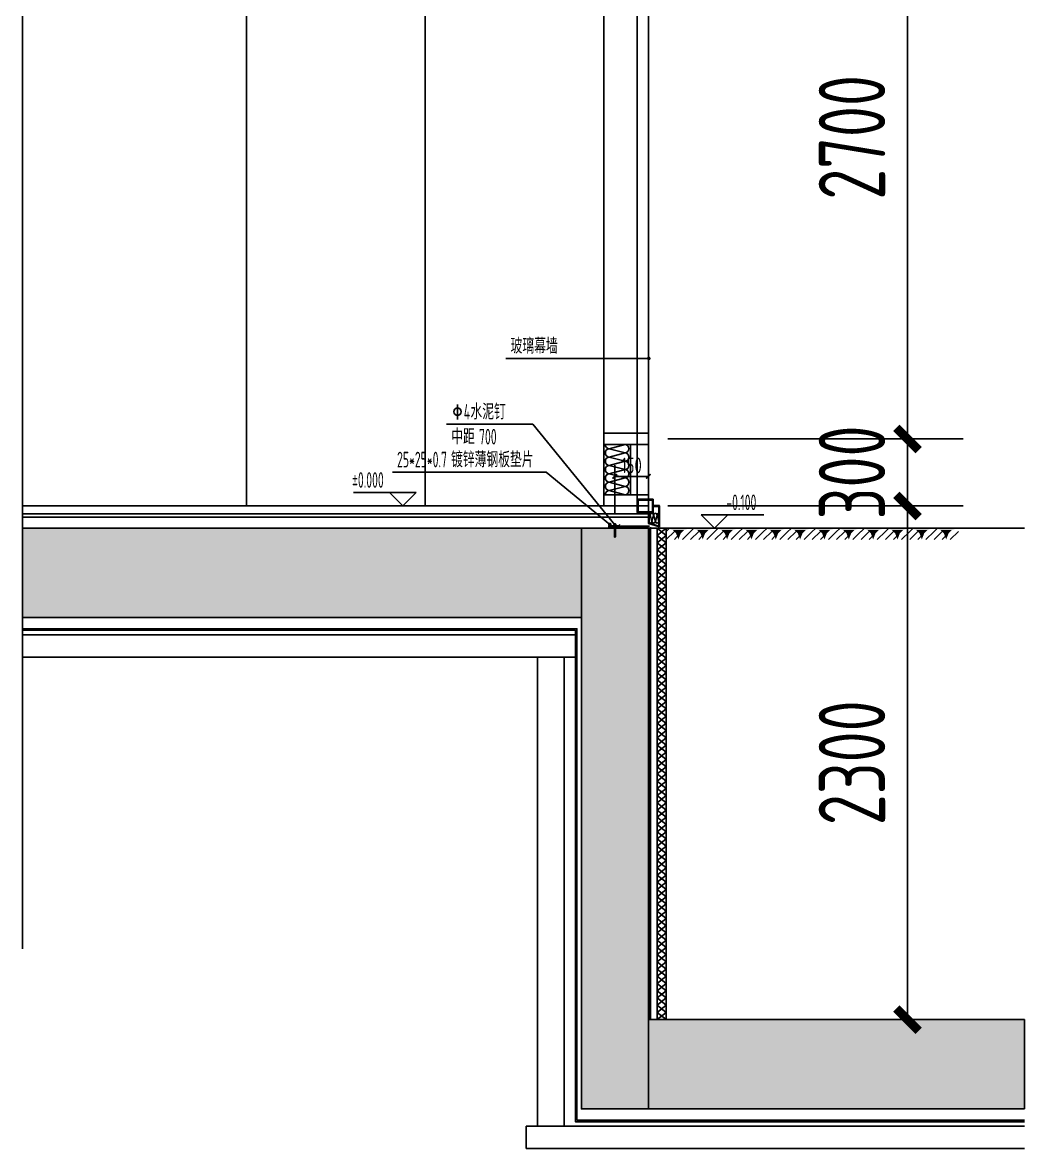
# Model space of a CAD drawing. Extents: x 72637 to 526294, y -245768 to 30884.
# Drawn here: x 88028 to 92516, y -107935 to -102894 of the extents above; entities that cross this region are included whole.
import ezdxf

# ---------------------------------------------------------------- set-up
doc = ezdxf.new("R2010")
doc.units = 0
doc.header["$LTSCALE"] = 10
doc.header["$MEASUREMENT"] = 0
doc.linetypes.add('$0$DASH', pattern=[0.35, 0.25, -0.1])
for name, color, linetype in [('$0$01-标注_尺寸', 124, 'Continuous'), ('$0$01-标注_标高', 200, 'Continuous'), ('$0$01-标注_符号', 200, 'Continuous'), ('$0$02-TEXT_标注', 130, 'Continuous'), ('$0$A-D-金属剖线', 200, 'Continuous'), ('$0$A-STR-面层', 191, 'Continuous'), ('$0$A-SUR_保温', 222, 'Continuous'), ('$0$A-SUR_看线', 231, 'Continuous'), ('$0$A-SUR_面层', 191, 'Continuous'), ('$0$构造物', 145, 'Continuous'), ('$0$钢龙骨', 173, 'Continuous'), ('01-标注_尺寸', 124, 'Continuous'), ('05-填充_天正', 26, 'Continuous'), ('A-C_玻璃幕墙', 140, 'Continuous'), ('A-C_窗', 140, 'Continuous'), ('A-D_龙骨', 152, 'Continuous'), ('A-SUR_保温', 222, 'Continuous'), ('A-SUR_面层', 191, 'Continuous'), ('A-TECH_结构', 21, 'Continuous'), ('A_STR-砼墙', 51, 'Continuous'), ('A_STR-砼柱', 51, 'Continuous'), ('PUB_HATCH', 8, 'Continuous')]:
    doc.layers.add(name, color=color, linetype=linetype)
doc.styles.add('$0$_TCH_DIM', font='ROS1', dxfattribs={"width": 0.8, "bigfont": 'JD'})
doc.styles.add('$0$_TCH_DIM_T3', font='ROS1', dxfattribs={"width": 0.8, "bigfont": 'JD'})
doc.styles.add('_TCH_DIM_T3', font='ROS1', dxfattribs={"width": 0.8, "bigfont": 'JD'})
doc.dimstyles.new('$0$_TCH_ARCH&&20', dxfattribs={"dimtxt": 70, "dimasz": 20, "dimexe": 50, "dimexo": 60, "dimgap": 14, "dimtad": 1, "dimdec": 0, "dimzin": 0, "dimdsep": 46, "dimtxsty": '$0$_TCH_DIM_T3', "dimblk": '$0$_ArchTick', "dimcen": 0.09, "dimclrt": 4, "dimazin": 2, "dimtfac": 1, "dimtdec": 0, "dimtix": 1, "dimtmove": 2, "dimatfit": 3, "dimldrblk": '$0$A-ARROW', "dimfxl": 0, "dimtolj": 1, "dimtzin": 0, "dimarcsym": 0})
doc.dimstyles.new('_TCH_ARCH&&100', dxfattribs={"dimtxt": 297.5, "dimasz": 100, "dimexe": 250, "dimexo": 300, "dimgap": 100, "dimtad": 1, "dimdec": 0, "dimzin": 0, "dimdsep": 46, "dimtxsty": '_TCH_DIM_T3', "dimblk": 'ARCHTICK', "dimcen": 0.09, "dimclrt": 7, "dimazin": 2, "dimtfac": 1, "dimtdec": 0, "dimtix": 1, "dimtmove": 2, "dimatfit": 3, "dimfxl": 0, "dimtolj": 1, "dimtzin": 0, "dimarcsym": 0})

# ---------------------------------------------------------------- blocks, each defined once
blk = doc.blocks.new('kyuhtr')
for points in [[(50, -25), (0, -25), (0, 25), (50, 25)], [(50, -25), (200, -25), (200, 25), (50, 25)]]:
    blk.add_lwpolyline(points, close=True)
blk = doc.blocks.new('$LinePat$岩棉板')
at = {"color": 0}
for p, q in [((0, -17), (12, -67)), ((12, -67), (24, -17))]:
    blk.add_line(p, q, dxfattribs=at)
for centre, start, end in [((12, -17), 0, 180), ((0, -67), 270, 0), ((24, -67), 180, 270)]:
    blk.add_arc(centre, 12, start, end, dxfattribs=at)
at = {"layer": 'Defpoints'}
blk.add_point((0, 0.1), dxfattribs=at)
at = {"layer": 'Defpoints', "color": 0}
blk.add_point((24, -84), dxfattribs=at)
blk = doc.blocks.new('*U2206')
blk.add_lwpolyline([(0, 120), (225, 120), (225, 0), (0, 0)], close=True)
at = {"color": 8, "xscale": -1.562499999527982, "yscale": 1.426054814958172, "zscale": 1.426054814958172}
for p in [(37.5, 120), (75, 120), (112.5, 120), (150, 120), (187.5, 120), (225, 120)]:
    blk.add_blockref('$LinePat$岩棉板', p, dxfattribs=at)
blk = doc.blocks.new('$0$A$C6F3756AC')
at = {"layer": '$0$钢龙骨', "const_width": 10}
blk.add_lwpolyline([(28, 0), (0, 0)], dxfattribs=at)
at = {"layer": '$0$钢龙骨'}
for points in [[(28, 30), (28, -30), (100, -30), (100, 30)], [(32, 26), (32, -26), (96, -26), (96, 26)]]:
    blk.add_lwpolyline(points, close=True, dxfattribs=at)
blk = doc.blocks.new('$0$A$C1C2A6847')
for p, q in [((52, 23.1), (55, 28.3)), ((52, 19.1), (55, 14)), ((55, 28.3), (55, 14))]:
    blk.add_line(p, q)
for points in [[(0, 21.1), (2, 23.1), (52, 23.1), (52, 19.1), (2, 19.1), (0, 21.1)], [(56, 42.1), (51, 37.1), (51, 5.1), (56, 0.1)], [(56.7, 41.4), (52, 36.7), (52, 26.6)], [(52, 25.6), (52, 16.6)], [(52, 15.6), (52, 5.6), (56.7, 0.9)]]:
    blk.add_lwpolyline(points)
for centre, start, end in [((52, 26.1), 270, 90), ((52, 16.1), 270, 90), ((56.4, 41.8), 315, 135), ((56.4, 0.5), 225, 45)]:
    blk.add_arc(centre, 0.5, start, end)
blk = doc.blocks.new('_ArchTick')
at = {"color": 0, "linetype": 'ByBlock', "const_width": 0.4}
blk.add_lwpolyline([(-0.5, -0.5), (0.5, 0.5)], dxfattribs=at)
blk = doc.blocks.new('*D2574')
at = {"layer": '01-标注_尺寸', "color": 0, "lineweight": -2, "transparency": 16777216}
for p, q in [((90918.8, -102058), (92241.9, -102058)), ((91991.9, -104758), (91991.9, -102058)), ((90918.8, -104758), (92241.9, -104758))]:
    blk.add_line(p, q, dxfattribs=at)
at = {"layer": 'Defpoints', "color": 0, "transparency": 16777216}
for p in [(90618.8, -102058), (91991.9, -102058), (90618.8, -104758)]:
    blk.add_point(p, dxfattribs=at)
at = {"layer": '01-标注_尺寸', "color": 0, "lineweight": -2, "transparency": 16777216, "xscale": 100, "yscale": 100, "zscale": 100}
for p, rotation in [((91991.9, -102058), 90), ((91991.9, -104758), 270)]:
    blk.add_blockref('_ArchTick', p, dxfattribs=dict(at, rotation=rotation))
at = {"layer": '01-标注_尺寸', "color": 7, "transparency": 16777216, "insert": (91743.2, -103408), "char_height": 297.5, "attachment_point": 5, "rotation": 90, "style": '_TCH_DIM_T3'}
blk.add_mtext('\\A1;2700', dxfattribs=at)
blk = doc.blocks.new('*D2575')
at = {"layer": '01-标注_尺寸', "color": 0, "lineweight": -2, "transparency": 16777216}
for p, q in [((91991.9, -104758), (91991.9, -104658)), ((90918.8, -104758), (92241.9, -104758)), ((91991.9, -105058), (91991.9, -104758)), ((90918.8, -105058), (92241.9, -105058)), ((91991.9, -105058), (91991.9, -105158))]:
    blk.add_line(p, q, dxfattribs=at)
at = {"layer": 'Defpoints', "color": 0, "transparency": 16777216}
for p in [(90618.8, -104758), (91991.9, -104758), (90618.8, -105058)]:
    blk.add_point(p, dxfattribs=at)
at = {"layer": '01-标注_尺寸', "color": 0, "lineweight": -2, "transparency": 16777216, "xscale": 100, "yscale": 100, "zscale": 100}
for p, rotation in [((91991.9, -104758), 270), ((91991.9, -105058), 90)]:
    blk.add_blockref('_ArchTick', p, dxfattribs=dict(at, rotation=rotation))
at = {"layer": '01-标注_尺寸', "color": 7, "transparency": 16777216, "insert": (91743.2, -104908), "char_height": 297.5, "attachment_point": 5, "rotation": 90, "style": '_TCH_DIM_T3'}
blk.add_mtext('\\A1;300', dxfattribs=at)
blk = doc.blocks.new('*D2576')
at = {"layer": '01-标注_尺寸', "color": 0, "lineweight": -2, "transparency": 16777216}
for p, q in [((90918.8, -105058), (92241.9, -105058)), ((91991.9, -107358), (91991.9, -105058)), ((90918.8, -107358), (92241.9, -107358))]:
    blk.add_line(p, q, dxfattribs=at)
at = {"layer": 'Defpoints', "color": 0, "transparency": 16777216}
for p in [(90618.8, -105058), (91991.9, -105058), (90618.8, -107358)]:
    blk.add_point(p, dxfattribs=at)
at = {"layer": '01-标注_尺寸', "color": 0, "lineweight": -2, "transparency": 16777216, "xscale": 100, "yscale": 100, "zscale": 100}
for p, rotation in [((91991.9, -105058), 90), ((91991.9, -107358), 270)]:
    blk.add_blockref('_ArchTick', p, dxfattribs=dict(at, rotation=rotation))
at = {"layer": '01-标注_尺寸', "color": 7, "transparency": 16777216, "insert": (91743.2, -106208), "char_height": 297.5, "attachment_point": 5, "rotation": 90, "style": '_TCH_DIM_T3'}
blk.add_mtext('\\A1;2300', dxfattribs=at)
blk = doc.blocks.new('_FZH')
blk.add_lwpolyline([(-0.5, -0.5), (0.5, -0.5), (0.5, 0.5), (-0.5, 0.5)], close=True)
at = {"layer": 'PUB_HATCH'}
blk.add_solid([(-0.5, -0.5), (0.5, -0.5), (-0.5, 0.5), (0.5, 0.5)], dxfattribs=at)
blk = doc.blocks.new('$0$$LinePat$自然土壤')
at = {"color": 0}
for p, q in [((0, -90), (71, -19)), ((0, -300), (211, -89)), ((210, -300), (286, -224)), ((420, -300), (630, -90))]:
    blk.add_line(p, q, dxfattribs=at)
for points in [[(0, 0), (630, 0), (168, -45), (462, -45)], [(168, -45), (462, -45), (252, -132), (378, -132)], [(252, -132), (378, -132), (315, -300)]]:
    blk.add_solid(points, dxfattribs=at)
blk = doc.blocks.new('$0$$LinePat$保温板1')
at = {"color": 0}
for p, q in [((0, 0), (16, -20)), ((0, -20), (16, 0))]:
    blk.add_line(p, q, dxfattribs=at)
blk = doc.blocks.new('$0$$LinePat$防水层2')
at = {"color": 0}
blk.add_line((0, 0), (600, 0), dxfattribs=at)
blk.add_solid([(150, 0), (450, 0), (150, -100), (450, -100)], dxfattribs=at)
blk = doc.blocks.new('$0$$LinePat$岩棉板')
at = {"color": 0}
for p, q in [((0, -17), (12, -67)), ((12, -67), (24, -17))]:
    blk.add_line(p, q, dxfattribs=at)
for centre, start, end in [((12, -17), 0, 180), ((0, -67), 270, 0), ((24, -67), 180, 270)]:
    blk.add_arc(centre, 12, start, end, dxfattribs=at)
at = {"layer": 'Defpoints'}
blk.add_point((0, 0.1), dxfattribs=at)
at = {"layer": 'Defpoints', "color": 0}
blk.add_point((24, -84), dxfattribs=at)
blk = doc.blocks.new('$0$_ArchTick')
at = {"color": 0, "linetype": 'ByBlock', "const_width": 0.4}
blk.add_lwpolyline([(-0.5, -0.5), (0.5, 0.5)], dxfattribs=at)
blk = doc.blocks.new('*D2582')
at = {"layer": '$0$01-标注_尺寸', "color": 0, "lineweight": -2, "transparency": 16777216}
for p, q in [((90680.9, -105088.8), (90680.9, -104875.6)), ((90831.4, -105088.8), (90831.4, -104875.6)), ((90680.9, -104925.6), (90831.4, -104925.6))]:
    blk.add_line(p, q, dxfattribs=at)
at = {"layer": 'Defpoints', "color": 0, "transparency": 16777216}
for p in [(90831.4, -104925.6), (90680.9, -105148.8), (90831.4, -105148.8)]:
    blk.add_point(p, dxfattribs=at)
at = {"layer": '$0$01-标注_尺寸', "color": 0, "lineweight": -2, "transparency": 16777216, "xscale": 20, "yscale": 20, "zscale": 20, "rotation": 180}
blk.add_blockref('$0$_ArchTick', (90680.9, -104925.6), dxfattribs=at)
at = {"layer": '$0$01-标注_尺寸', "color": 0, "lineweight": -2, "transparency": 16777216, "xscale": 20, "yscale": 20, "zscale": 20}
blk.add_blockref('$0$_ArchTick', (90831.4, -104925.6), dxfattribs=at)
at = {"layer": '$0$01-标注_尺寸', "color": 4, "transparency": 16777216, "insert": (90756.2, -104876.6), "char_height": 70, "attachment_point": 5, "style": '$0$_TCH_DIM_T3'}
blk.add_mtext('\\A1;150', dxfattribs=at)
blk = doc.blocks.new('*X2272')
at = {"color": 0}
for p, q in [((-1012.31, 1692.73), (-1012.29, 1692.73)), ((-1012.31, 1692.73), (-1012.29, 1692.73)), ((-1012.31, 1692.73), (-1012.29, 1692.73)), ((-1012.31, 1692.73), (-1012.29, 1692.73)), ((-1012.31, 1692.72), (-1012.31, 1692.73)), ((-1012.31, 1692.72), (-1012.31, 1692.73)), ((-1012.31, 1692.72), (-1012.31, 1692.73)), ((-1012.31, 1692.72), (-1012.31, 1692.73)), ((-1012.31, 1692.72), (-1012.28, 1692.72)), ((-1012.31, 1692.72), (-1012.28, 1692.72)), ((-1012.31, 1692.72), (-1012.28, 1692.72)), ((-1012.31, 1692.72), (-1012.28, 1692.72)), ((-1012.31, 1692.72), (-1012.28, 1692.72)), ((-1012.31, 1692.72), (-1012.28, 1692.72)), ((-1012.31, 1692.72), (-1012.28, 1692.72)), ((-1012.31, 1692.72), (-1012.28, 1692.72)), ((-1012.31, 1692.72), (-1012.28, 1692.72)), ((-1012.31, 1692.72), (-1012.29, 1692.72)), ((-1012.31, 1692.72), (-1012.31, 1692.72)), ((-1012.31, 1692.72), (-1012.31, 1692.72)), ((-1012.31, 1692.72), (-1012.31, 1692.72)), ((-1012.31, 1692.62), (-1012.28, 1692.62)), ((-1012.31, 1692.62), (-1012.28, 1692.62)), ((-1012.31, 1692.62), (-1012.28, 1692.62)), ((-1012.31, 1692.62), (-1012.28, 1692.62)), ((-1012.31, 1692.62), (-1012.28, 1692.62)), ((-1012.31, 1692.62), (-1012.28, 1692.62)), ((-1012.31, 1692.62), (-1012.28, 1692.62)), ((-1012.31, 1692.62), (-1012.28, 1692.62)), ((-1012.31, 1692.62), (-1012.29, 1692.62)), ((-1012.31, 1692.61), (-1012.31, 1692.62)), ((-1012.31, 1692.61), (-1012.31, 1692.62)), ((-1012.31, 1692.61), (-1012.31, 1692.62)), ((-1012.31, 1692.61), (-1012.31, 1692.62)), ((-1012.31, 1692.62), (-1012.31, 1692.62)), ((-1012.31, 1692.62), (-1012.31, 1692.62)), ((-1012.31, 1692.62), (-1012.31, 1692.62)), ((-1012.31, 1692.61), (-1012.29, 1692.61)), ((-1012.31, 1692.61), (-1012.29, 1692.61)), ((-1012.31, 1692.61), (-1012.29, 1692.61)), ((-1012.31, 1692.61), (-1012.29, 1692.61)), ((-1012.31, 1692.61), (-1012.29, 1692.61)), ((-1012.3, 1692.74), (-1012.3, 1692.74)), ((-1012.3, 1692.71), (-1012.3, 1692.74)), ((-1012.3, 1692.71), (-1012.3, 1692.74)), ((-1012.3, 1692.71), (-1012.3, 1692.74)), ((-1012.3, 1692.73), (-1012.29, 1692.73)), ((-1012.3, 1692.73), (-1012.29, 1692.73)), ((-1012.3, 1692.73), (-1012.29, 1692.73)), ((-1012.3, 1692.73), (-1012.29, 1692.73)), ((-1012.3, 1692.73), (-1012.29, 1692.73)), ((-1012.3, 1692.73), (-1012.3, 1692.73)), ((-1012.3, 1692.71), (-1012.3, 1692.73)), ((-1012.3, 1692.71), (-1012.3, 1692.73)), ((-1012.3, 1692.71), (-1012.3, 1692.73)), ((-1012.3, 1692.71), (-1012.3, 1692.73)), ((-1012.3, 1692.71), (-1012.3, 1692.73)), ((-1012.3, 1692.71), (-1012.3, 1692.73)), ((-1012.3, 1692.72), (-1012.3, 1692.73)), ((-1012.3, 1692.71), (-1012.27, 1692.71)), ((-1012.3, 1692.71), (-1012.27, 1692.71)), ((-1012.3, 1692.71), (-1012.27, 1692.71)), ((-1012.3, 1692.71), (-1012.27, 1692.71)), ((-1012.3, 1692.71), (-1012.27, 1692.71)), ((-1012.3, 1692.71), (-1012.27, 1692.71)), ((-1012.3, 1692.71), (-1012.27, 1692.71)), ((-1012.3, 1692.71), (-1012.27, 1692.71)), ((-1012.3, 1692.71), (-1012.27, 1692.71)), ((-1012.3, 1692.71), (-1012.28, 1692.71)), ((-1012.3, 1692.63), (-1012.27, 1692.63)), ((-1012.3, 1692.63), (-1012.27, 1692.63)), ((-1012.3, 1692.63), (-1012.27, 1692.63)), ((-1012.3, 1692.63), (-1012.27, 1692.63)), ((-1012.3, 1692.63), (-1012.27, 1692.63)), ((-1012.3, 1692.63), (-1012.27, 1692.63)), ((-1012.3, 1692.63), (-1012.27, 1692.63)), ((-1012.3, 1692.63), (-1012.27, 1692.63)), ((-1012.3, 1692.63), (-1012.28, 1692.63)), ((-1012.3, 1692.61), (-1012.3, 1692.63)), ((-1012.3, 1692.6), (-1012.3, 1692.63)), ((-1012.3, 1692.6), (-1012.3, 1692.63)), ((-1012.3, 1692.6), (-1012.3, 1692.63)), ((-1012.3, 1692.61), (-1012.3, 1692.63)), ((-1012.3, 1692.61), (-1012.3, 1692.63)), ((-1012.3, 1692.61), (-1012.3, 1692.63)), ((-1012.3, 1692.61), (-1012.3, 1692.63)), ((-1012.3, 1692.61), (-1012.3, 1692.63)), ((-1012.3, 1692.62), (-1012.28, 1692.62)), ((-1012.3, 1692.61), (-1012.3, 1692.62)), ((-1012.3, 1692.61), (-1012.29, 1692.61)), ((-1012.3, 1692.61), (-1012.29, 1692.61)), ((-1012.3, 1692.61), (-1012.29, 1692.61)), ((-1012.3, 1692.61), (-1012.29, 1692.61)), ((-1012.3, 1692.61), (-1012.3, 1692.61)), ((-1012.3, 1692.6), (-1012.3, 1692.6)), ((-1012.3, 1692.6), (-1012.3, 1692.6)), ((-1012.29, 1692.7), (-1012.29, 1692.73)), ((-1012.29, 1692.7), (-1012.29, 1692.73)), ((-1012.29, 1692.7), (-1012.29, 1692.73)), ((-1012.29, 1692.7), (-1012.29, 1692.73)), ((-1012.29, 1692.7), (-1012.29, 1692.73)), ((-1012.29, 1692.7), (-1012.29, 1692.73)), ((-1012.29, 1692.7), (-1012.29, 1692.73)), ((-1012.29, 1692.7), (-1012.29, 1692.73)), ((-1012.29, 1692.71), (-1012.29, 1692.73)), ((-1012.29, 1692.7), (-1012.29, 1692.72)), ((-1012.29, 1692.7), (-1012.26, 1692.7)), ((-1012.29, 1692.7), (-1012.26, 1692.7)), ((-1012.29, 1692.7), (-1012.26, 1692.7)), ((-1012.29, 1692.7), (-1012.26, 1692.7)), ((-1012.29, 1692.7), (-1012.26, 1692.7)), ((-1012.29, 1692.7), (-1012.26, 1692.7)), ((-1012.29, 1692.7), (-1012.26, 1692.7)), ((-1012.29, 1692.7), (-1012.26, 1692.7)), ((-1012.29, 1692.7), (-1012.26, 1692.7)), ((-1012.29, 1692.7), (-1012.27, 1692.7)), ((-1012.29, 1692.64), (-1012.26, 1692.64)), ((-1012.29, 1692.64), (-1012.26, 1692.64)), ((-1012.29, 1692.64), (-1012.26, 1692.64)), ((-1012.29, 1692.64), (-1012.26, 1692.64)), ((-1012.29, 1692.64), (-1012.26, 1692.64)), ((-1012.29, 1692.64), (-1012.26, 1692.64)), ((-1012.29, 1692.64), (-1012.26, 1692.64)), ((-1012.29, 1692.64), (-1012.26, 1692.64)), ((-1012.29, 1692.64), (-1012.27, 1692.64)), ((-1012.29, 1692.62), (-1012.29, 1692.64)), ((-1012.29, 1692.61), (-1012.29, 1692.64)), ((-1012.29, 1692.61), (-1012.29, 1692.64)), ((-1012.29, 1692.61), (-1012.29, 1692.64)), ((-1012.29, 1692.61), (-1012.29, 1692.64)), ((-1012.29, 1692.61), (-1012.29, 1692.64)), ((-1012.29, 1692.61), (-1012.29, 1692.64)), ((-1012.29, 1692.61), (-1012.29, 1692.64)), ((-1012.29, 1692.61), (-1012.29, 1692.64)), ((-1012.29, 1692.63), (-1012.27, 1692.63)), ((-1012.29, 1692.61), (-1012.29, 1692.63)), ((-1012.28, 1692.69), (-1012.28, 1692.72)), ((-1012.28, 1692.69), (-1012.28, 1692.72)), ((-1012.28, 1692.69), (-1012.28, 1692.72)), ((-1012.28, 1692.69), (-1012.28, 1692.72)), ((-1012.28, 1692.69), (-1012.28, 1692.72)), ((-1012.28, 1692.69), (-1012.28, 1692.72)), ((-1012.28, 1692.69), (-1012.28, 1692.72)), ((-1012.28, 1692.69), (-1012.28, 1692.72)), ((-1012.28, 1692.7), (-1012.28, 1692.72)), ((-1012.28, 1692.69), (-1012.28, 1692.71)), ((-1012.28, 1692.69), (-1012.25, 1692.69)), ((-1012.28, 1692.69), (-1012.25, 1692.69)), ((-1012.28, 1692.69), (-1012.25, 1692.69)), ((-1012.28, 1692.69), (-1012.25, 1692.69)), ((-1012.28, 1692.69), (-1012.25, 1692.69)), ((-1012.28, 1692.69), (-1012.25, 1692.69)), ((-1012.28, 1692.69), (-1012.25, 1692.69)), ((-1012.28, 1692.69), (-1012.25, 1692.69)), ((-1012.28, 1692.69), (-1012.25, 1692.69)), ((-1012.28, 1692.69), (-1012.26, 1692.69)), ((-1012.28, 1692.65), (-1012.25, 1692.65)), ((-1012.28, 1692.65), (-1012.25, 1692.65)), ((-1012.28, 1692.65), (-1012.25, 1692.65)), ((-1012.28, 1692.65), (-1012.25, 1692.65)), ((-1012.28, 1692.65), (-1012.25, 1692.65)), ((-1012.28, 1692.65), (-1012.25, 1692.65)), ((-1012.28, 1692.65), (-1012.25, 1692.65)), ((-1012.28, 1692.65), (-1012.25, 1692.65)), ((-1012.28, 1692.65), (-1012.26, 1692.65)), ((-1012.28, 1692.63), (-1012.28, 1692.65)), ((-1012.28, 1692.62), (-1012.28, 1692.65)), ((-1012.28, 1692.62), (-1012.28, 1692.65)), ((-1012.28, 1692.62), (-1012.28, 1692.65)), ((-1012.28, 1692.62), (-1012.28, 1692.65)), ((-1012.28, 1692.62), (-1012.28, 1692.65)), ((-1012.28, 1692.62), (-1012.28, 1692.65)), ((-1012.28, 1692.62), (-1012.28, 1692.65)), ((-1012.28, 1692.62), (-1012.28, 1692.65)), ((-1012.28, 1692.64), (-1012.26, 1692.64)), ((-1012.28, 1692.62), (-1012.28, 1692.64)), ((-1012.27, 1692.68), (-1012.27, 1692.71)), ((-1012.27, 1692.68), (-1012.27, 1692.71)), ((-1012.27, 1692.68), (-1012.27, 1692.71)), ((-1012.27, 1692.68), (-1012.27, 1692.71)), ((-1012.27, 1692.69), (-1012.27, 1692.71)), ((-1012.27, 1692.68), (-1012.27, 1692.71)), ((-1012.27, 1692.68), (-1012.27, 1692.71)), ((-1012.27, 1692.68), (-1012.27, 1692.71)), ((-1012.27, 1692.68), (-1012.27, 1692.71)), ((-1012.27, 1692.68), (-1012.27, 1692.7)), ((-1012.27, 1692.68), (-1012.24, 1692.68)), ((-1012.27, 1692.68), (-1012.24, 1692.68)), ((-1012.27, 1692.68), (-1012.24, 1692.68)), ((-1012.27, 1692.68), (-1012.24, 1692.68)), ((-1012.27, 1692.68), (-1012.24, 1692.68)), ((-1012.27, 1692.68), (-1012.24, 1692.68)), ((-1012.27, 1692.68), (-1012.24, 1692.68)), ((-1012.27, 1692.68), (-1012.24, 1692.68)), ((-1012.27, 1692.68), (-1012.24, 1692.68)), ((-1012.27, 1692.68), (-1012.25, 1692.68)), ((-1012.27, 1692.66), (-1012.24, 1692.66)), ((-1012.27, 1692.66), (-1012.24, 1692.66)), ((-1012.27, 1692.66), (-1012.24, 1692.66)), ((-1012.27, 1692.66), (-1012.24, 1692.66)), ((-1012.27, 1692.66), (-1012.24, 1692.66)), ((-1012.27, 1692.66), (-1012.24, 1692.66)), ((-1012.27, 1692.66), (-1012.24, 1692.66)), ((-1012.27, 1692.66), (-1012.24, 1692.66)), ((-1012.27, 1692.66), (-1012.25, 1692.66)), ((-1012.27, 1692.63), (-1012.27, 1692.66)), ((-1012.27, 1692.63), (-1012.27, 1692.66)), ((-1012.27, 1692.63), (-1012.27, 1692.66)), ((-1012.27, 1692.63), (-1012.27, 1692.66)), ((-1012.27, 1692.63), (-1012.27, 1692.66)), ((-1012.27, 1692.63), (-1012.27, 1692.66)), ((-1012.27, 1692.63), (-1012.27, 1692.66)), ((-1012.27, 1692.63), (-1012.27, 1692.66)), ((-1012.27, 1692.64), (-1012.27, 1692.66)), ((-1012.27, 1692.65), (-1012.25, 1692.65)), ((-1012.27, 1692.63), (-1012.27, 1692.65)), ((-1012.26, 1692.68), (-1012.26, 1692.7)), ((-1012.26, 1692.67), (-1012.26, 1692.7)), ((-1012.26, 1692.67), (-1012.26, 1692.7)), ((-1012.26, 1692.67), (-1012.26, 1692.7)), ((-1012.26, 1692.67), (-1012.26, 1692.7)), ((-1012.26, 1692.67), (-1012.26, 1692.7)), ((-1012.26, 1692.64), (-1012.26, 1692.7)), ((-1012.26, 1692.64), (-1012.26, 1692.7)), ((-1012.26, 1692.64), (-1012.26, 1692.7)), ((-1012.26, 1692.65), (-1012.26, 1692.69)), ((-1012.26, 1692.67), (-1012.23, 1692.67)), ((-1012.26, 1692.67), (-1012.23, 1692.67)), ((-1012.26, 1692.67), (-1012.23, 1692.67)), ((-1012.26, 1692.67), (-1012.23, 1692.67)), ((-1012.26, 1692.67), (-1012.23, 1692.67)), ((-1012.26, 1692.67), (-1012.24, 1692.67)), ((-1012.26, 1692.67), (-1012.23, 1692.67)), ((-1012.26, 1692.67), (-1012.23, 1692.67)), ((-1012.26, 1692.67), (-1012.23, 1692.67)), ((-1012.26, 1692.67), (-1012.24, 1692.67)), ((-1012.26, 1692.64), (-1012.26, 1692.67)), ((-1012.26, 1692.64), (-1012.26, 1692.67)), ((-1012.26, 1692.64), (-1012.26, 1692.67)), ((-1012.26, 1692.64), (-1012.26, 1692.67)), ((-1012.26, 1692.64), (-1012.26, 1692.67)), ((-1012.26, 1692.66), (-1012.24, 1692.66)), ((-1012.26, 1692.64), (-1012.26, 1692.66)), ((-1012.25, 1692.65), (-1012.25, 1692.69)), ((-1012.25, 1692.65), (-1012.25, 1692.69)), ((-1012.25, 1692.65), (-1012.25, 1692.69)), ((-1012.25, 1692.65), (-1012.25, 1692.69)), ((-1012.25, 1692.65), (-1012.25, 1692.69)), ((-1012.25, 1692.65), (-1012.25, 1692.69)), ((-1012.25, 1692.65), (-1012.25, 1692.69)), ((-1012.25, 1692.65), (-1012.25, 1692.69)), ((-1012.25, 1692.65), (-1012.25, 1692.69)), ((-1012.25, 1692.66), (-1012.25, 1692.68)), ((-1012.24, 1692.66), (-1012.24, 1692.68)), ((-1012.24, 1692.66), (-1012.24, 1692.68)), ((-1012.24, 1692.66), (-1012.24, 1692.68)), ((-1012.24, 1692.66), (-1012.24, 1692.68)), ((-1012.24, 1692.66), (-1012.24, 1692.68)), ((-1012.24, 1692.66), (-1012.24, 1692.68)), ((-1012.24, 1692.66), (-1012.24, 1692.68)), ((-1012.24, 1692.66), (-1012.24, 1692.68)), ((-1012.24, 1692.66), (-1012.24, 1692.68)), ((-1012.24, 1692.67), (-1012.24, 1692.67)), ((-1012.23, 1692.67), (-1012.23, 1692.67)), ((-1012.23, 1692.67), (-1012.23, 1692.67)), ((-1012.23, 1692.67), (-1012.23, 1692.67)), ((-1012.23, 1692.67), (-1012.23, 1692.67))]:
    blk.add_line(p, q, dxfattribs=at)
blk = doc.blocks.new('$0$A-ARROW')
blk.add_lwpolyline([(0.08, 0.05), (0.07, 0.07), (0, 0), (0.07, -0.07), (0.08, -0.05), (0.03, 0)], close=True)
at = {"rotation": 180}
blk.add_blockref('*X2272', (-1012.23, 1692.67), dxfattribs=at)

msp = doc.modelspace()

# ---------------------------------------------------------------- hatches: boundary and pattern name
at = {"layer": '05-填充_天正'}
for points in [[(90531.4, -105558), (90531.4, -105158.1), (90831.4, -105158.1), (90831.4, -105158), (88028.3, -105158), (88028.3, -105558)], [(90831.4, -107758), (92515.9, -107758), (92515.9, -107358), (90831.4, -107358)]]:
    msp.add_hatch(color=256, dxfattribs=at).paths.add_polyline_path(points)

# ---------------------------------------------------------------- linework, layer by layer
at = {"layer": '$0$01-标注_标高'}
for p, q in [((89791.9, -104998), (89510.4, -104998)), ((89731.9, -105058), (89671.9, -104998)), ((89731.9, -105058), (89791.9, -104998)), ((91127.5, -105158), (91067.5, -105098)), ((91067.5, -105098), (91349.1, -105098)), ((91127.5, -105158), (91187.5, -105098))]:
    msp.add_line(p, q, dxfattribs=at)
at = {"layer": '$0$01-标注_符号'}
for p, q in [((90488.7, -104397.5), (90193.3, -104397.5)), ((90833.3, -104397.5), (90488.7, -104397.5)), ((90313.8, -104692.1), (89927.6, -104692.1)), ((90681.7, -105142.9), (90313.8, -104692.1)), ((90372.9, -104906.4), (89684.7, -104906.4)), ((90658.8, -105141.2), (90372.9, -104906.4))]:
    msp.add_line(p, q, dxfattribs=at)
at = {"layer": '$0$01-标注_符号', "const_width": 8}
for points in [[(90837.3, -104397.5, 1), (90829.3, -104397.5, 1)], [(90661.9, -105143.7, 1), (90655.7, -105138.6, 1)], [(90684.3, -105146, 1), (90679.2, -105139.8, 1)]]:
    msp.add_lwpolyline(points, format="xyb", close=True, dxfattribs=at)
at = {"layer": '$0$02-TEXT_标注'}
msp.add_line((89976.6, -104604.6), (89976.6, -104671.1), dxfattribs=at)
msp.add_circle((89976.6, -104636.1), 16.8, dxfattribs=at)
at = {"layer": '$0$A-D-金属剖线'}
msp.add_lwpolyline([(90831.4, -105093), (90831.4, -105136.6), (90881.4, -105151.7), (90881.4, -105058), (90853.4, -105058), (90853.4, -105061), (90878.4, -105061), (90878.4, -105148.2), (90834.4, -105134), (90834.4, -105093), (90831.4, -105093)], dxfattribs=at)
at = {"layer": '$0$A-STR-面层'}
msp.add_lwpolyline([(90831.4, -105093), (88028.3, -105093)], dxfattribs=at)
at = {"layer": '$0$A-SUR_保温'}
msp.add_line((90831.4, -105158), (90911.4, -105158), dxfattribs=at)
for points in [[(90871.4, -107358), (90871.4, -105158)], [(90871.4, -107358), (90911.4, -107358), (90911.4, -105158)]]:
    msp.add_lwpolyline(points, dxfattribs=at)
at = {"layer": '$0$A-SUR_面层'}
for p, q in [((90831.4, -105108), (88028.3, -105108)), ((90831.4, -105158), (88028.3, -105158))]:
    msp.add_line(p, q, dxfattribs=at)
msp.add_line((88028.3, -96856.4), (88028.3, -107041.8))
at = {"layer": 'A-C_玻璃幕墙'}
msp.add_lwpolyline([(90831.4, -105058), (90831.4, -101458)], dxfattribs=at)
at = {"layer": 'A-C_窗'}
for points in [[(90631.4, -98468), (90631.4, -105058)], [(90781.4, -98468), (90781.4, -105058)], [(90831.4, -98468), (90831.4, -105058)]]:
    msp.add_lwpolyline(points, dxfattribs=at)
at = {"layer": 'A-SUR_保温'}
for p, q in [((90831.4, -105158), (92515.9, -105158)), ((90334.4, -105735), (90334.4, -107835)), ((90454.4, -105735), (90454.4, -107835)), ((90284.4, -107835), (90284.4, -107935))]:
    msp.add_line(p, q, dxfattribs=at)
for points in [[(88028.3, -105608), (90511.4, -105608), (90511.4, -107808), (92515.9, -107808)], [(88028.3, -105615), (90504.4, -105615), (90504.4, -107815), (92515.9, -107815)], [(88028.3, -105635), (90504.4, -105635)], [(88028.3, -105735), (90504.4, -105735)], [(90284.4, -107835), (92515.9, -107835)], [(90284.4, -107935), (92515.9, -107935)]]:
    msp.add_lwpolyline(points, dxfattribs=at)
at = {"layer": 'A-SUR_面层'}
msp.add_lwpolyline([(90631.4, -105058), (88028.3, -105058)], dxfattribs=at)
at = {"layer": 'A-TECH_结构'}
for points in [[(89031.4, -100858), (89031.4, -105058)], [(89831.4, -100858), (89831.4, -105058)]]:
    msp.add_lwpolyline(points, dxfattribs=at)
at = {"layer": 'A_STR-砼墙'}
for p, q in [((88028.3, -105158), (90831.4, -105158)), ((88028.3, -105158), (88028.3, -105558)), ((90831.4, -105158), (90831.4, -105158.1)), ((88028.3, -105558), (90531.4, -105558)), ((90831.4, -107358), (92515.9, -107358)), ((92515.9, -107358), (92515.9, -107758)), ((90831.4, -107758), (92515.9, -107758))]:
    msp.add_line(p, q, dxfattribs=at)

# ---------------------------------------------------------------- block references
at = {"layer": '$0$A-SUR_保温'}
for name, p, xscale, yscale, zscale, rotation in [('$0$$LinePat$岩棉板', (90831.4, -105138), -0.6516090261794196, 0.5941895062325717, 0.5941895062325717, 180.0000000000355), ('$0$$LinePat$岩棉板', (90847.1, -105138), -0.6516090261794196, 0.5941895062325717, 0.5941895062325717, 180.0000000000355), ('$0$$LinePat$岩棉板', (90862.7, -105138), -0.6516090261794196, 0.5941895062325717, 0.5941895062325717, 180.0000000000355), ('$0$$LinePat$防水层2', (90682.5, -105148), -0.05127745424452668, 0.05, 0.05, 359.9999999979811), ('$0$$LinePat$防水层2', (90687.7, -105153), -0.05986627842689146, 0.05, 0.05, 359.9999999979574), ('$0$$LinePat$防水层2', (90713.3, -105148), -0.05127745424452668, 0.05, 0.05, 359.9999999979811), ('$0$$LinePat$防水层2', (90723.6, -105153), -0.05986627842689146, 0.05, 0.05, 359.9999999979574), ('$0$$LinePat$防水层2', (90744.1, -105148), -0.05127745424452668, 0.05, 0.05, 359.9999999979811), ('$0$$LinePat$防水层2', (90759.5, -105153), -0.05986627842689146, 0.05, 0.05, 359.9999999979574), ('$0$$LinePat$防水层2', (90774.8, -105148), -0.05127745424452668, 0.05, 0.05, 359.9999999979811), ('$0$$LinePat$防水层2', (90795.4, -105153), -0.05986627842689146, 0.05, 0.05, 359.9999999979574), ('$0$$LinePat$防水层2', (90805.6, -105148), -0.05127745424452668, 0.05, 0.05, 359.9999999979811), ('$0$$LinePat$防水层2', (90831.4, -105153), -0.05986627842689146, 0.05, 0.05, 359.9999999979574), ('$0$$LinePat$防水层2', (90836.4, -105148), -0.05127745424452668, 0.05, 0.05, 359.9999999979811), ('$0$$LinePat$防水层2', (90836.4, -105188.1), -0.05024071676715543, 0.05, 0.05, 269.9999999999959), ('$0$$LinePat$防水层2', (90841.4, -105183.2), -0.05035487201828867, 0.05, 0.05, 269.9999999999959), ('$0$$LinePat$防水层2', (90836.4, -105218.2), -0.05024071676715543, 0.05, 0.05, 269.9999999999959), ('$0$$LinePat$防水层2', (90841.4, -105213.4), -0.05035487201828867, 0.05, 0.05, 269.9999999999959), ('$0$$LinePat$防水层2', (90836.4, -105248.4), -0.05024071676715543, 0.05, 0.05, 269.9999999999959), ('$0$$LinePat$防水层2', (90836.4, -105278.5), -0.05024071676715543, 0.05, 0.05, 269.9999999999959), ('$0$$LinePat$防水层2', (90841.4, -105243.6), -0.05035487201828867, 0.05, 0.05, 269.9999999999959), ('$0$$LinePat$防水层2', (90841.4, -105273.8), -0.05035487201828867, 0.05, 0.05, 269.9999999999959), ('$0$$LinePat$防水层2', (90836.4, -105308.7), -0.05024071676715543, 0.05, 0.05, 269.9999999999959), ('$0$$LinePat$防水层2', (90836.4, -105338.8), -0.05024071676715543, 0.05, 0.05, 269.9999999999959), ('$0$$LinePat$防水层2', (90841.4, -105304), -0.05035487201828867, 0.05, 0.05, 269.9999999999959), ('$0$$LinePat$防水层2', (90841.4, -105334.2), -0.05035487201828867, 0.05, 0.05, 269.9999999999959), ('$0$$LinePat$防水层2', (90836.4, -105369), -0.05024071676715543, 0.05, 0.05, 269.9999999999959), ('$0$$LinePat$防水层2', (90841.4, -105364.4), -0.05035487201828867, 0.05, 0.05, 269.9999999999959), ('$0$$LinePat$防水层2', (90836.4, -105399.1), -0.05024071676715543, 0.05, 0.05, 269.9999999999959), ('$0$$LinePat$防水层2', (90836.4, -105429.3), -0.05024071676715543, 0.05, 0.05, 269.9999999999959), ('$0$$LinePat$防水层2', (90841.4, -105394.7), -0.05035487201828867, 0.05, 0.05, 269.9999999999959), ('$0$$LinePat$防水层2', (90841.4, -105424.9), -0.05035487201828867, 0.05, 0.05, 269.9999999999959), ('$0$$LinePat$防水层2', (90836.4, -105459.4), -0.05024071676715543, 0.05, 0.05, 269.9999999999959), ('$0$$LinePat$防水层2', (90836.4, -105489.5), -0.05024071676715543, 0.05, 0.05, 269.9999999999959), ('$0$$LinePat$防水层2', (90841.4, -105455.1), -0.05035487201828867, 0.05, 0.05, 269.9999999999959), ('$0$$LinePat$防水层2', (90841.4, -105485.3), -0.05035487201828867, 0.05, 0.05, 269.9999999999959), ('$0$$LinePat$防水层2', (90836.4, -105519.7), -0.05024071676715543, 0.05, 0.05, 269.9999999999959), ('$0$$LinePat$防水层2', (90841.4, -105515.5), -0.05035487201828867, 0.05, 0.05, 269.9999999999959), ('$0$$LinePat$防水层2', (90836.4, -105549.8), -0.05024071676715543, 0.05, 0.05, 269.9999999999959), ('$0$$LinePat$防水层2', (90836.4, -105580), -0.05024071676715543, 0.05, 0.05, 269.9999999999959), ('$0$$LinePat$防水层2', (90841.4, -105545.7), -0.05035487201828867, 0.05, 0.05, 269.9999999999959), ('$0$$LinePat$防水层2', (90841.4, -105575.9), -0.05035487201828867, 0.05, 0.05, 269.9999999999959), ('$0$$LinePat$防水层2', (90836.4, -105610.1), -0.05024071676715543, 0.05, 0.05, 269.9999999999959), ('$0$$LinePat$防水层2', (90836.4, -105640.3), -0.05024071676715543, 0.05, 0.05, 269.9999999999959), ('$0$$LinePat$防水层2', (90841.4, -105606.1), -0.05035487201828867, 0.05, 0.05, 269.9999999999959), ('$0$$LinePat$防水层2', (90841.4, -105636.4), -0.05035487201828867, 0.05, 0.05, 269.9999999999959), ('$0$$LinePat$防水层2', (90836.4, -105670.4), -0.05024071676715543, 0.05, 0.05, 269.9999999999959), ('$0$$LinePat$防水层2', (90841.4, -105666.6), -0.05035487201828867, 0.05, 0.05, 269.9999999999959), ('$0$$LinePat$防水层2', (90836.4, -105700.6), -0.05024071676715543, 0.05, 0.05, 269.9999999999959), ('$0$$LinePat$防水层2', (90836.4, -105730.7), -0.05024071676715543, 0.05, 0.05, 269.9999999999959), ('$0$$LinePat$防水层2', (90841.4, -105696.8), -0.05035487201828867, 0.05, 0.05, 269.9999999999959), ('$0$$LinePat$防水层2', (90841.4, -105727), -0.05035487201828867, 0.05, 0.05, 269.9999999999959), ('$0$$LinePat$防水层2', (90836.4, -105760.8), -0.05024071676715543, 0.05, 0.05, 269.9999999999959), ('$0$$LinePat$防水层2', (90836.4, -105791), -0.05024071676715543, 0.05, 0.05, 269.9999999999959), ('$0$$LinePat$防水层2', (90841.4, -105757.2), -0.05035487201828867, 0.05, 0.05, 269.9999999999959), ('$0$$LinePat$防水层2', (90841.4, -105787.4), -0.05035487201828867, 0.05, 0.05, 269.9999999999959), ('$0$$LinePat$防水层2', (90836.4, -105821.1), -0.05024071676715543, 0.05, 0.05, 269.9999999999959), ('$0$$LinePat$防水层2', (90841.4, -105817.6), -0.05035487201828867, 0.05, 0.05, 269.9999999999959), ('$0$$LinePat$防水层2', (90836.4, -105851.3), -0.05024071676715543, 0.05, 0.05, 269.9999999999959), ('$0$$LinePat$防水层2', (90836.4, -105881.4), -0.05024071676715543, 0.05, 0.05, 269.9999999999959), ('$0$$LinePat$防水层2', (90841.4, -105847.9), -0.05035487201828867, 0.05, 0.05, 269.9999999999959), ('$0$$LinePat$防水层2', (90841.4, -105878.1), -0.05035487201828867, 0.05, 0.05, 269.9999999999959), ('$0$$LinePat$防水层2', (90836.4, -105911.6), -0.05024071676715543, 0.05, 0.05, 269.9999999999959), ('$0$$LinePat$防水层2', (90836.4, -105941.7), -0.05024071676715543, 0.05, 0.05, 269.9999999999959), ('$0$$LinePat$防水层2', (90841.4, -105908.3), -0.05035487201828867, 0.05, 0.05, 269.9999999999959), ('$0$$LinePat$防水层2', (90841.4, -105938.5), -0.05035487201828867, 0.05, 0.05, 269.9999999999959), ('$0$$LinePat$防水层2', (90836.4, -105971.9), -0.05024071676715543, 0.05, 0.05, 269.9999999999959), ('$0$$LinePat$防水层2', (90841.4, -105968.7), -0.05035487201828867, 0.05, 0.05, 269.9999999999959), ('$0$$LinePat$防水层2', (90836.4, -106002), -0.05024071676715543, 0.05, 0.05, 269.9999999999959), ('$0$$LinePat$防水层2', (90836.4, -106032.1), -0.05024071676715543, 0.05, 0.05, 269.9999999999959), ('$0$$LinePat$防水层2', (90841.4, -105998.9), -0.05035487201828867, 0.05, 0.05, 269.9999999999959), ('$0$$LinePat$防水层2', (90841.4, -106029.1), -0.05035487201828867, 0.05, 0.05, 269.9999999999959), ('$0$$LinePat$防水层2', (90836.4, -106062.3), -0.05024071676715543, 0.05, 0.05, 269.9999999999959), ('$0$$LinePat$防水层2', (90836.4, -106092.4), -0.05024071676715543, 0.05, 0.05, 269.9999999999959), ('$0$$LinePat$防水层2', (90841.4, -106059.3), -0.05035487201828867, 0.05, 0.05, 269.9999999999959), ('$0$$LinePat$防水层2', (90841.4, -106089.6), -0.05035487201828867, 0.05, 0.05, 269.9999999999959), ('$0$$LinePat$防水层2', (90836.4, -106122.6), -0.05024071676715543, 0.05, 0.05, 269.9999999999959), ('$0$$LinePat$防水层2', (90841.4, -106119.8), -0.05035487201828867, 0.05, 0.05, 269.9999999999959), ('$0$$LinePat$防水层2', (90836.4, -106152.7), -0.05024071676715543, 0.05, 0.05, 269.9999999999959), ('$0$$LinePat$防水层2', (90836.4, -106182.9), -0.05024071676715543, 0.05, 0.05, 269.9999999999959), ('$0$$LinePat$防水层2', (90841.4, -106150), -0.05035487201828867, 0.05, 0.05, 269.9999999999959), ('$0$$LinePat$防水层2', (90841.4, -106180.2), -0.05035487201828867, 0.05, 0.05, 269.9999999999959), ('$0$$LinePat$防水层2', (90836.4, -106213), -0.05024071676715543, 0.05, 0.05, 269.9999999999959), ('$0$$LinePat$防水层2', (90836.4, -106243.2), -0.05024071676715543, 0.05, 0.05, 269.9999999999959), ('$0$$LinePat$防水层2', (90841.4, -106210.4), -0.05035487201828867, 0.05, 0.05, 269.9999999999959), ('$0$$LinePat$防水层2', (90841.4, -106240.6), -0.05035487201828867, 0.05, 0.05, 269.9999999999959), ('$0$$LinePat$防水层2', (90836.4, -106273.3), -0.05024071676715543, 0.05, 0.05, 269.9999999999959), ('$0$$LinePat$防水层2', (90841.4, -106270.8), -0.05035487201828867, 0.05, 0.05, 269.9999999999959), ('$0$$LinePat$防水层2', (90836.4, -106303.4), -0.05024071676715543, 0.05, 0.05, 269.9999999999959), ('$0$$LinePat$防水层2', (90836.4, -106333.6), -0.05024071676715543, 0.05, 0.05, 269.9999999999959), ('$0$$LinePat$防水层2', (90841.4, -106301), -0.05035487201828867, 0.05, 0.05, 269.9999999999959), ('$0$$LinePat$防水层2', (90841.4, -106331.3), -0.05035487201828867, 0.05, 0.05, 269.9999999999959), ('$0$$LinePat$防水层2', (90836.4, -106363.7), -0.05024071676715543, 0.05, 0.05, 269.9999999999959), ('$0$$LinePat$防水层2', (90836.4, -106393.9), -0.05024071676715543, 0.05, 0.05, 269.9999999999959), ('$0$$LinePat$防水层2', (90841.4, -106361.5), -0.05035487201828867, 0.05, 0.05, 269.9999999999959), ('$0$$LinePat$防水层2', (90841.4, -106391.7), -0.05035487201828867, 0.05, 0.05, 269.9999999999959), ('$0$$LinePat$防水层2', (90836.4, -106424), -0.05024071676715543, 0.05, 0.05, 269.9999999999959), ('$0$$LinePat$防水层2', (90841.4, -106421.9), -0.05035487201828867, 0.05, 0.05, 269.9999999999959), ('$0$$LinePat$防水层2', (90836.4, -106454.2), -0.05024071676715543, 0.05, 0.05, 269.9999999999959), ('$0$$LinePat$防水层2', (90836.4, -106484.3), -0.05024071676715543, 0.05, 0.05, 269.9999999999959), ('$0$$LinePat$防水层2', (90841.4, -106452.1), -0.05035487201828867, 0.05, 0.05, 269.9999999999959), ('$0$$LinePat$防水层2', (90841.4, -106482.3), -0.05035487201828867, 0.05, 0.05, 269.9999999999959), ('$0$$LinePat$防水层2', (90836.4, -106514.5), -0.05024071676715543, 0.05, 0.05, 269.9999999999959), ('$0$$LinePat$防水层2', (90836.4, -106544.6), -0.05024071676715543, 0.05, 0.05, 269.9999999999959), ('$0$$LinePat$防水层2', (90841.4, -106512.5), -0.05035487201828867, 0.05, 0.05, 269.9999999999959), ('$0$$LinePat$防水层2', (90841.4, -106542.8), -0.05035487201828867, 0.05, 0.05, 269.9999999999959), ('$0$$LinePat$防水层2', (90836.4, -106574.7), -0.05024071676715543, 0.05, 0.05, 269.9999999999959), ('$0$$LinePat$防水层2', (90841.4, -106573), -0.05035487201828867, 0.05, 0.05, 269.9999999999959), ('$0$$LinePat$防水层2', (90836.4, -106604.9), -0.05024071676715543, 0.05, 0.05, 269.9999999999959), ('$0$$LinePat$防水层2', (90836.4, -106635), -0.05024071676715543, 0.05, 0.05, 269.9999999999959), ('$0$$LinePat$防水层2', (90841.4, -106603.2), -0.05035487201828867, 0.05, 0.05, 269.9999999999959), ('$0$$LinePat$防水层2', (90841.4, -106633.4), -0.05035487201828867, 0.05, 0.05, 269.9999999999959), ('$0$$LinePat$防水层2', (90836.4, -106665.2), -0.05024071676715543, 0.05, 0.05, 269.9999999999959), ('$0$$LinePat$防水层2', (90836.4, -106695.3), -0.05024071676715543, 0.05, 0.05, 269.9999999999959), ('$0$$LinePat$防水层2', (90841.4, -106663.6), -0.05035487201828867, 0.05, 0.05, 269.9999999999959), ('$0$$LinePat$防水层2', (90841.4, -106693.8), -0.05035487201828867, 0.05, 0.05, 269.9999999999959), ('$0$$LinePat$防水层2', (90836.4, -106725.5), -0.05024071676715543, 0.05, 0.05, 269.9999999999959), ('$0$$LinePat$防水层2', (90841.4, -106724), -0.05035487201828867, 0.05, 0.05, 269.9999999999959), ('$0$$LinePat$防水层2', (90836.4, -106755.6), -0.05024071676715543, 0.05, 0.05, 269.9999999999959), ('$0$$LinePat$防水层2', (90836.4, -106785.8), -0.05024071676715543, 0.05, 0.05, 269.9999999999959), ('$0$$LinePat$防水层2', (90841.4, -106754.2), -0.05035487201828867, 0.05, 0.05, 269.9999999999959), ('$0$$LinePat$防水层2', (90841.4, -106784.5), -0.05035487201828867, 0.05, 0.05, 269.9999999999959), ('$0$$LinePat$防水层2', (90836.4, -106815.9), -0.05024071676715543, 0.05, 0.05, 269.9999999999959), ('$0$$LinePat$防水层2', (90836.4, -106846), -0.05024071676715543, 0.05, 0.05, 269.9999999999959), ('$0$$LinePat$防水层2', (90841.4, -106814.7), -0.05035487201828867, 0.05, 0.05, 269.9999999999959), ('$0$$LinePat$防水层2', (90841.4, -106844.9), -0.05035487201828867, 0.05, 0.05, 269.9999999999959), ('$0$$LinePat$防水层2', (90836.4, -106876.2), -0.05024071676715543, 0.05, 0.05, 269.9999999999959), ('$0$$LinePat$防水层2', (90841.4, -106875.1), -0.05035487201828867, 0.05, 0.05, 269.9999999999959), ('$0$$LinePat$防水层2', (90836.4, -106906.3), -0.05024071676715543, 0.05, 0.05, 269.9999999999959), ('$0$$LinePat$防水层2', (90836.4, -106936.5), -0.05024071676715543, 0.05, 0.05, 269.9999999999959), ('$0$$LinePat$防水层2', (90841.4, -106905.3), -0.05035487201828867, 0.05, 0.05, 269.9999999999959), ('$0$$LinePat$防水层2', (90841.4, -106935.5), -0.05035487201828867, 0.05, 0.05, 269.9999999999959), ('$0$$LinePat$防水层2', (90836.4, -106966.6), -0.05024071676715543, 0.05, 0.05, 269.9999999999959), ('$0$$LinePat$防水层2', (90836.4, -106996.8), -0.05024071676715543, 0.05, 0.05, 269.9999999999959), ('$0$$LinePat$防水层2', (90841.4, -106965.7), -0.05035487201828867, 0.05, 0.05, 269.9999999999959), ('$0$$LinePat$防水层2', (90841.4, -106995.9), -0.05035487201828867, 0.05, 0.05, 269.9999999999959), ('$0$$LinePat$防水层2', (90836.4, -107026.9), -0.05024071676715543, 0.05, 0.05, 269.9999999999959), ('$0$$LinePat$防水层2', (90841.4, -107026.2), -0.05035487201828867, 0.05, 0.05, 269.9999999999959), ('$0$$LinePat$防水层2', (90836.4, -107057.1), -0.05024071676715543, 0.05, 0.05, 269.9999999999959), ('$0$$LinePat$防水层2', (90836.4, -107087.2), -0.05024071676715543, 0.05, 0.05, 269.9999999999959), ('$0$$LinePat$防水层2', (90841.4, -107056.4), -0.05035487201828867, 0.05, 0.05, 269.9999999999959), ('$0$$LinePat$防水层2', (90841.4, -107086.6), -0.05035487201828867, 0.05, 0.05, 269.9999999999959), ('$0$$LinePat$防水层2', (90836.4, -107117.3), -0.05024071676715543, 0.05, 0.05, 269.9999999999959), ('$0$$LinePat$防水层2', (90836.4, -107147.5), -0.05024071676715543, 0.05, 0.05, 269.9999999999959), ('$0$$LinePat$防水层2', (90841.4, -107116.8), -0.05035487201828867, 0.05, 0.05, 269.9999999999959), ('$0$$LinePat$防水层2', (90841.4, -107147), -0.05035487201828867, 0.05, 0.05, 269.9999999999959), ('$0$$LinePat$防水层2', (90836.4, -107177.6), -0.05024071676715543, 0.05, 0.05, 269.9999999999959), ('$0$$LinePat$防水层2', (90841.4, -107177.2), -0.05035487201828867, 0.05, 0.05, 269.9999999999959), ('$0$$LinePat$防水层2', (90836.4, -107207.8), -0.05024071676715543, 0.05, 0.05, 269.9999999999959), ('$0$$LinePat$防水层2', (90836.4, -107237.9), -0.05024071676715543, 0.05, 0.05, 269.9999999999959), ('$0$$LinePat$防水层2', (90841.4, -107207.4), -0.05035487201828867, 0.05, 0.05, 269.9999999999959), ('$0$$LinePat$防水层2', (90841.4, -107237.6), -0.05035487201828867, 0.05, 0.05, 269.9999999999959), ('$0$$LinePat$防水层2', (90836.4, -107268.1), -0.05024071676715543, 0.05, 0.05, 269.9999999999959), ('$0$$LinePat$防水层2', (90836.4, -107298.2), -0.05024071676715543, 0.05, 0.05, 269.9999999999959), ('$0$$LinePat$防水层2', (90841.4, -107267.9), -0.05035487201828867, 0.05, 0.05, 269.9999999999959), ('$0$$LinePat$防水层2', (90841.4, -107298.1), -0.05035487201828867, 0.05, 0.05, 269.9999999999959), ('$0$$LinePat$防水层2', (90836.4, -107328.4), -0.05024071676715543, 0.05, 0.05, 269.9999999999959), ('$0$$LinePat$防水层2', (90841.4, -107328.3), -0.05035487201828867, 0.05, 0.05, 269.9999999999959), ('$0$$LinePat$防水层2', (90836.4, -107358.5), -0.05024071676715543, 0.05, 0.05, 269.9999999999959), ('$0$$LinePat$防水层2', (90841.4, -107358.5), -0.05035487201828867, 0.05, 0.05, 269.9999999999959)]:
    msp.add_blockref(name, p, dxfattribs=dict(at, xscale=xscale, yscale=yscale, zscale=zscale, rotation=rotation))
at = {"layer": '$0$A-SUR_保温', "color": 26, "xscale": -2.022058823419443, "yscale": 2, "zscale": 2, "rotation": 269.9999999999985}
for p in [(90911.4, -105190.3), (90911.4, -105222.7), (90911.4, -105255), (90911.4, -105287.4), (90911.4, -105319.7), (90911.4, -105352.1), (90911.4, -105384.4), (90911.4, -105416.8), (90911.4, -105449.1), (90911.4, -105481.5), (90911.4, -105513.8), (90911.4, -105546.2), (90911.4, -105578.5), (90911.4, -105610.9), (90911.4, -105643.2), (90911.4, -105675.6), (90911.4, -105708), (90911.4, -105740.3), (90911.4, -105772.7), (90911.4, -105805), (90911.4, -105837.4), (90911.4, -105869.7), (90911.4, -105902.1), (90911.4, -105934.4), (90911.4, -105966.8), (90911.4, -105999.1), (90911.4, -106031.5), (90911.4, -106063.8), (90911.4, -106096.2), (90911.4, -106128.5), (90911.4, -106160.9), (90911.4, -106193.2), (90911.4, -106225.6), (90911.4, -106258), (90911.4, -106290.3), (90911.4, -106322.7), (90911.4, -106355), (90911.4, -106387.4), (90911.4, -106419.7), (90911.4, -106452.1), (90911.4, -106484.4), (90911.4, -106516.8), (90911.4, -106549.1), (90911.4, -106581.5), (90911.4, -106613.8), (90911.4, -106646.2), (90911.4, -106678.5), (90911.4, -106710.9), (90911.4, -106743.2), (90911.4, -106775.6), (90911.4, -106808), (90911.4, -106840.3), (90911.4, -106872.7), (90911.4, -106905), (90911.4, -106937.4), (90911.4, -106969.7), (90911.4, -107002.1), (90911.4, -107034.4), (90911.4, -107066.8), (90911.4, -107099.1), (90911.4, -107131.5), (90911.4, -107163.8), (90911.4, -107196.2), (90911.4, -107228.5), (90911.4, -107260.9), (90911.4, -107293.2), (90911.4, -107325.6), (90911.4, -107358)]:
    msp.add_blockref('$0$$LinePat$保温板1', p, dxfattribs=at)
at = {"layer": '$0$A-SUR_看线', "xscale": 0.1730776573802779, "yscale": 0.1666666666666667, "zscale": 0.1666666666666667, "rotation": 9.940416532877348e-11}
for p in [(90911.4, -105158), (91020.4, -105158), (91129.4, -105158), (91238.5, -105158), (91347.5, -105158), (91456.6, -105158), (91565.6, -105158), (91674.6, -105158), (91783.7, -105158), (91892.7, -105158), (92001.7, -105158), (92110.8, -105158)]:
    msp.add_blockref('$0$$LinePat$自然土壤', p, dxfattribs=at)
at = {"layer": '$0$构造物', "linetype": '$0$DASH', "ltscale": 0.2, "xscale": -1, "rotation": 270}
msp.add_blockref('$0$A$C1C2A6847', (90660.4, -105198.9), dxfattribs=at)
at = {"xscale": -1}
msp.add_blockref('$0$A$C6F3756AC', (90881.4, -105058), dxfattribs=at)
at = {"layer": 'A-D_龙骨', "xscale": -1}
for p in [(90831.4, -104758), (90831.4, -105033)]:
    msp.add_blockref('kyuhtr', p, dxfattribs=at)
at = {"layer": 'A-SUR_保温', "xscale": -1, "rotation": 270}
msp.add_blockref('*U2206', (90631.4, -105008), dxfattribs=at)
at = {"layer": 'A_STR-砼柱', "xscale": 2599.818791372003, "yscale": 300.0000000007421, "zscale": 300.0000000007421, "rotation": 269.9999999999859}
msp.add_blockref('_FZH', (90681.4, -106458), dxfattribs=at)

# ---------------------------------------------------------------- texts
at = {"layer": '$0$02-TEXT_标注', "style": '$0$_TCH_DIM'}
for s, height, width, p in [('玻璃幕墙', 69.46, 0.8, (90214.3, -104376.5)), ('4', 70, 0.64, (90004.6, -104671.1)), ('水泥钉', 69.46, 0.8, (90034.5, -104671.1)), ('中距', 69.46, 0.8, (89948.6, -104783.1)), ('700', 70, 0.64, (90072.8, -104783.1)), ('25*25*0.7', 70, 0.64, (89705.7, -104885.4)), ('镀锌薄钢板垫片', 69.46, 0.8, (89947.6, -104885.4)), ('%%P0.000', 70, 0.64, (89504.4, -104977)), ('-0.100', 70, 0.64, (91180.3, -105077))]:
    msp.add_text(s, height=height, dxfattribs=dict(at, width=width)).set_placement(p)

# ---------------------------------------------------------------- dimensions: what is measured, and where the dimension line sits
at = {"layer": '$0$01-标注_尺寸'}
dim = msp.add_aligned_dim(p1=(90680.9447, -105148.7574), p2=(90831.3575, -105148.7574), distance=223.1831, dimstyle='$0$_TCH_ARCH&&20', dxfattribs=at)
dim.commit()
dim.dimension.update_dxf_attribs({"geometry": '*D2582', "text_midpoint": (90756.1511, -104876.5744)})
at = {"layer": '01-标注_尺寸'}
for p1, p2, picture, middle in [((90618.8, -104758), (90618.8, -102058), '*D2574', (91743.2, -103408)), ((90618.8, -105058), (90618.8, -104758), '*D2575', (91743.2, -104908)), ((90618.8, -107358), (90618.8, -105058), '*D2576', (91743.2, -106208))]:
    dim = msp.add_aligned_dim(p1=p1, p2=p2, distance=-1373.1, dimstyle='_TCH_ARCH&&100', dxfattribs=at)
    dim.commit()
    dim.dimension.update_dxf_attribs({"geometry": picture, "text_midpoint": middle})

doc.saveas('drawing.dxf')
